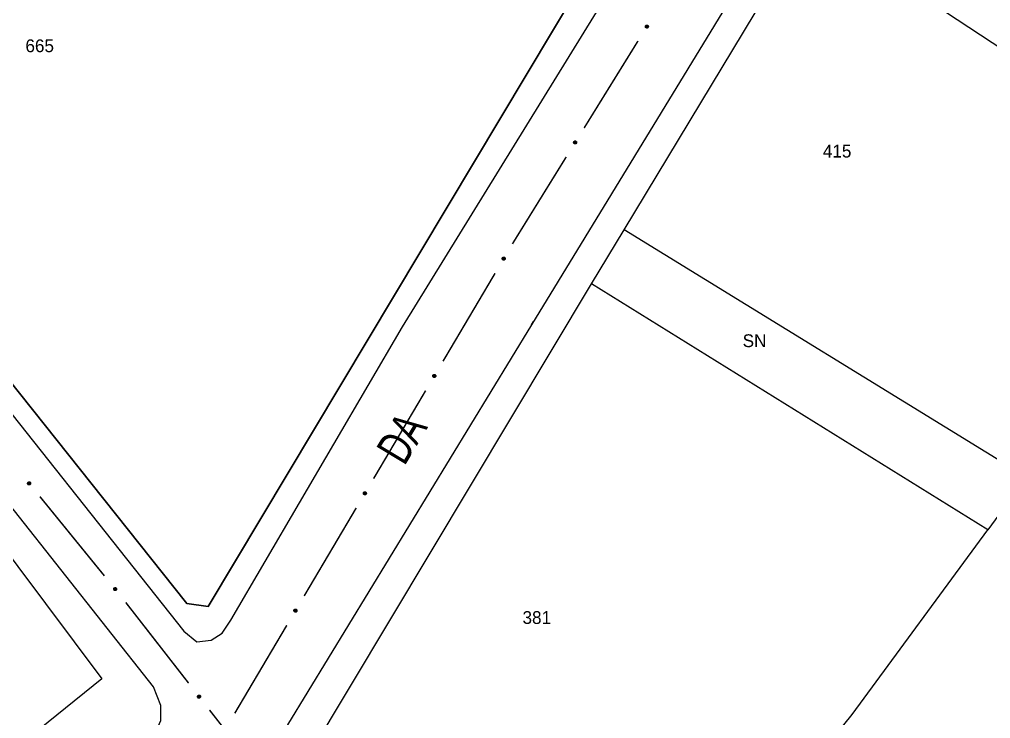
# Model space of a CAD drawing. Extents: x 200123 to 201542, y 4839549 to 4841240.
# Drawn here: x 200793.2 to 200907.1, y 4840394.9 to 4840477 of the extents above; entities that cross this region are included whole.
import ezdxf
from ezdxf.enums import TextEntityAlignment as Align

# ---------------------------------------------------------------- set-up
doc = ezdxf.new("R2010")
doc.units = 0
doc.header["$LTSCALE"] = 1.5
doc.header["$MEASUREMENT"] = 0
for name, color, linetype in [('CD_MALHA_LOTES', 7, 'CONTINUOUS'), ('RU-QUADRA', 210, 'CONTINUOUS'), ('SV-EIXO-RUA-PAV', 20, 'CONTINUOUS'), ('SV-RUA-PAVIM', 7, 'CONTINUOUS'), ('SV-TXT-RUA-PAV', 7, 'CONTINUOUS'), ('Th_NmrPort', 1, 'CONTINUOUS')]:
    doc.layers.add(name, color=color, linetype=linetype)
doc.styles.add('ARIAL', font='ARIAL.SHX')

msp = doc.modelspace()

# ---------------------------------------------------------------- linework, layer by layer
at = {"layer": 'CD_MALHA_LOTES', "linetype": 'Continuous', "flags": 128}
for points in [[(200858.895, 4840480.98), (200815.31, 4840408.08), (200812.78, 4840408.41), (200748.69, 4840489.02)], [(200864.09, 4840452.29), (200885.85, 4840488.36)], [(200935.32, 4840455.81), (200885.85, 4840488.36)], [(200741.81, 4840479.4), (200763.36, 4840452.32), (200802.84, 4840399.58), (200751.22, 4840357.94)], [(200860.27, 4840445.95), (200864.09, 4840452.29)], [(200911.31, 4840423.26), (200864.09, 4840452.29)], [(200827.26, 4840390.82), (200860.27, 4840445.95)], [(200906.77, 4840417.08), (200860.27, 4840445.95)], [(200911.31, 4840423.26), (200906.77, 4840417.08)], [(200856.91, 4840353.29), (200890.84, 4840395.41), (200906.77, 4840417.08)]]:
    msp.add_lwpolyline(points, dxfattribs=at)
at = {"layer": 'RU-QUADRA', "linetype": 'Continuous', "flags": 128}
for points in [[(200812.78, 4840408.41), (200815.31, 4840408.08), (200858.9, 4840480.98), (200900.08, 4840548.43), (200900.44, 4840551.37), (200857.93, 4840582.23), (200840.85, 4840594.63), (200829.9, 4840602.58), (200819.63, 4840610.04), (200743.79, 4840663.57), (200677.61, 4840712.96), (200655.55, 4840658.36), (200641.73, 4840623.22), (200690.03, 4840563.11), (200707.98, 4840540.44), (200727.57, 4840515.69), (200748.69, 4840489.02)], [(200763.36, 4840452.32), (200802.84, 4840399.58), (200751.22, 4840357.94), (200756.11, 4840351.9), (200744.6, 4840342.23), (200725.32, 4840327.11), (200682.28, 4840382.63), (200667.93, 4840401.14), (200659.99, 4840411.38), (200653.56, 4840419.68), (200641.09, 4840434.39), (200639.84, 4840435.39), (200636.6, 4840438.01), (200627.92, 4840442.46), (200573.97, 4840470.11), (200636.53, 4840612.3), (200637.14, 4840612.59), (200638.33, 4840612.62), (200684.7, 4840552.99), (200701.37, 4840530.22), (200741.81, 4840479.4), (200750.14, 4840468.94), (200753.98, 4840464.1)], [(200887.87, 4840318.42), (200884.39, 4840318.51), (200856.91, 4840353.29), (200827.26, 4840390.82), (200860.27, 4840445.95), (200864.09, 4840452.29), (200885.85, 4840488.36), (200915.27, 4840537.14), (200918.59, 4840537.83), (200969.41, 4840501.79), (200975.72, 4840497.31), (200985.81, 4840490.16), (200996.33, 4840482.71), (201013.76, 4840470.34), (201013.89, 4840467.21), (200999.75, 4840450.69), (200993.46, 4840443.35)]]:
    msp.add_lwpolyline(points, close=True, dxfattribs=at)
at = {"layer": 'SV-EIXO-RUA-PAV'}
for points in [[(200866.606302, 4840476.077992), (200866.594412, 4840476.125433), (200866.593895, 4840476.168638), (200866.603836, 4840476.204797), (200866.620951, 4840476.234459), (200866.64188, 4840476.262833), (200866.669291, 4840476.286784), (200866.705603, 4840476.306629), (200866.753109, 4840476.318889), (200866.797403, 4840476.31651), (200866.833374, 4840476.308661), (200866.865332, 4840476.292595), (200866.892555, 4840476.271802), (200866.916493, 4840476.242506), (200866.936244, 4840476.205511), (200866.947416, 4840476.157443), (200866.947633, 4840476.115083), (200866.937099, 4840476.080361), (200866.920744, 4840476.048335), (200866.899031, 4840476.019624), (200866.871988, 4840475.996268), (200866.834704, 4840475.976449), (200866.787115, 4840475.96605), (200866.744868, 4840475.965352), (200866.710007, 4840475.975395), (200866.67884, 4840475.992207), (200866.650126, 4840476.012851), (200866.624902, 4840476.039404), (200866.606302, 4840476.077992)], [(200858.188583, 4840462.471302), (200858.176694, 4840462.518743), (200858.176177, 4840462.561948), (200858.186117, 4840462.598107), (200858.203233, 4840462.627769), (200858.224161, 4840462.656143), (200858.251572, 4840462.680094), (200858.287884, 4840462.699938), (200858.335391, 4840462.712199), (200858.379685, 4840462.70982), (200858.415656, 4840462.701971), (200858.447614, 4840462.685904), (200858.474837, 4840462.665112), (200858.498774, 4840462.635816), (200858.518525, 4840462.598821), (200858.529698, 4840462.550753), (200858.529914, 4840462.508393), (200858.519381, 4840462.473671), (200858.503025, 4840462.441645), (200858.481312, 4840462.412934), (200858.454269, 4840462.389578), (200858.416985, 4840462.369758), (200858.369396, 4840462.35936), (200858.32715, 4840462.358662), (200858.292289, 4840462.368705), (200858.261121, 4840462.385517), (200858.232408, 4840462.406161), (200858.207184, 4840462.432713), (200858.188583, 4840462.471302)], [(200849.810126, 4840448.838295), (200849.797293, 4840448.88549), (200849.795914, 4840448.928675), (200849.805132, 4840448.965025), (200849.821653, 4840448.995023), (200849.842011, 4840449.023809), (200849.868939, 4840449.048302), (200849.904848, 4840449.068866), (200849.9521, 4840449.082072), (200849.996433, 4840449.080577), (200850.032553, 4840449.073447), (200850.064825, 4840449.058021), (200850.092457, 4840449.037775), (200850.116975, 4840449.008963), (200850.13746, 4840448.972369), (200850.149588, 4840448.924533), (200850.150649, 4840448.882186), (200850.140811, 4840448.84726), (200850.125097, 4840448.814915), (200850.103961, 4840448.785776), (200850.077389, 4840448.761886), (200850.040508, 4840448.741327), (200849.993135, 4840448.729981), (200849.950911, 4840448.728441), (200849.915857, 4840448.737787), (200849.884361, 4840448.753974), (200849.855241, 4840448.774042), (200849.829493, 4840448.800085), (200849.810126, 4840448.838295)], [(200841.66543, 4840435.066442), (200841.652597, 4840435.113637), (200841.651219, 4840435.156823), (200841.660436, 4840435.193173), (200841.676957, 4840435.22317), (200841.697315, 4840435.251956), (200841.724243, 4840435.276449), (200841.760152, 4840435.297014), (200841.807404, 4840435.310219), (200841.851737, 4840435.308724), (200841.887858, 4840435.301594), (200841.920129, 4840435.286168), (200841.947761, 4840435.265923), (200841.972279, 4840435.23711), (200841.992764, 4840435.200516), (200842.004892, 4840435.15268), (200842.005953, 4840435.110333), (200841.996115, 4840435.075408), (200841.980401, 4840435.043062), (200841.959265, 4840435.013924), (200841.932693, 4840434.990033), (200841.895812, 4840434.969474), (200841.84844, 4840434.958129), (200841.806215, 4840434.956588), (200841.771161, 4840434.965934), (200841.739665, 4840434.982121), (200841.710545, 4840435.002189), (200841.684797, 4840435.028233), (200841.66543, 4840435.066442)], [(200794.297553, 4840422.35081), (200794.248836, 4840422.355133), (200794.20785, 4840422.36881), (200794.176949, 4840422.390057), (200794.154538, 4840422.415952), (200794.134595, 4840422.445027), (200794.120955, 4840422.478776), (200794.114114, 4840422.519587), (200794.118108, 4840422.568487), (200794.134878, 4840422.609552), (200794.154088, 4840422.640962), (200794.179744, 4840422.665885), (200794.208313, 4840422.684785), (200794.243838, 4840422.697794), (200794.285264, 4840422.704324), (200794.334338, 4840422.699118), (200794.374427, 4840422.685433), (200794.403776, 4840422.664098), (200794.428669, 4840422.638146), (200794.448674, 4840422.608219), (200794.461872, 4840422.575013), (200794.468371, 4840422.533292), (200794.462591, 4840422.484924), (200794.449399, 4840422.444784), (200794.428481, 4840422.415143), (200794.402379, 4840422.391211), (200794.373461, 4840422.370853), (200794.340106, 4840422.35573), (200794.297553, 4840422.35081)], [(200833.520734, 4840421.294589), (200833.507901, 4840421.341784), (200833.506523, 4840421.38497), (200833.51574, 4840421.42132), (200833.532261, 4840421.451318), (200833.552619, 4840421.480103), (200833.579547, 4840421.504596), (200833.615456, 4840421.525161), (200833.662709, 4840421.538366), (200833.707041, 4840421.536871), (200833.743162, 4840421.529741), (200833.775433, 4840421.514315), (200833.803066, 4840421.49407), (200833.827583, 4840421.465257), (200833.848068, 4840421.428663), (200833.860196, 4840421.380828), (200833.861258, 4840421.33848), (200833.851419, 4840421.303555), (200833.835705, 4840421.271209), (200833.814569, 4840421.242071), (200833.787997, 4840421.21818), (200833.751116, 4840421.197621), (200833.703744, 4840421.186276), (200833.661519, 4840421.184735), (200833.626465, 4840421.194081), (200833.594969, 4840421.210268), (200833.565849, 4840421.230336), (200833.540101, 4840421.25638), (200833.520734, 4840421.294589)], [(200804.392052, 4840409.937064), (200804.343335, 4840409.941387), (200804.302349, 4840409.955064), (200804.271448, 4840409.976311), (200804.249038, 4840410.002206), (200804.229094, 4840410.031281), (200804.215454, 4840410.06503), (200804.208613, 4840410.105841), (200804.212607, 4840410.154741), (200804.229377, 4840410.195806), (200804.248587, 4840410.227216), (200804.274243, 4840410.252139), (200804.302812, 4840410.27104), (200804.338337, 4840410.284048), (200804.379763, 4840410.290578), (200804.428837, 4840410.285372), (200804.468926, 4840410.271687), (200804.498276, 4840410.250352), (200804.523168, 4840410.2244), (200804.543173, 4840410.194473), (200804.556371, 4840410.161267), (200804.56287, 4840410.119546), (200804.55709, 4840410.071178), (200804.543898, 4840410.031038), (200804.52298, 4840410.001397), (200804.496878, 4840409.977465), (200804.46796, 4840409.957108), (200804.434606, 4840409.941984), (200804.392052, 4840409.937064)], [(200825.376038, 4840407.522736), (200825.363205, 4840407.569931), (200825.361827, 4840407.613117), (200825.371044, 4840407.649467), (200825.387565, 4840407.679465), (200825.407923, 4840407.70825), (200825.434851, 4840407.732744), (200825.47076, 4840407.753308), (200825.518013, 4840407.766514), (200825.562345, 4840407.765018), (200825.598466, 4840407.757888), (200825.630737, 4840407.742462), (200825.65837, 4840407.722217), (200825.682887, 4840407.693404), (200825.703372, 4840407.65681), (200825.715501, 4840407.608975), (200825.716562, 4840407.566627), (200825.706723, 4840407.531702), (200825.69101, 4840407.499357), (200825.669873, 4840407.470218), (200825.643301, 4840407.446327), (200825.60642, 4840407.425768), (200825.559048, 4840407.414423), (200825.516823, 4840407.412883), (200825.481769, 4840407.422228), (200825.450273, 4840407.438415), (200825.421153, 4840407.458483), (200825.395405, 4840407.484527), (200825.376038, 4840407.522736)], [(200814.231611, 4840397.32344), (200814.182996, 4840397.328795), (200814.14231, 4840397.343338), (200814.111866, 4840397.365235), (200814.090009, 4840397.3916), (200814.070687, 4840397.42109), (200814.057765, 4840397.455121), (200814.051791, 4840397.496068), (200814.05682, 4840397.544872), (200814.074457, 4840397.585573), (200814.094328, 4840397.616568), (200814.120507, 4840397.640942), (200814.14947, 4840397.659233), (200814.185263, 4840397.671486), (200814.226818, 4840397.677135), (200814.27577, 4840397.670891), (200814.315561, 4840397.656359), (200814.344451, 4840397.634406), (200814.368788, 4840397.607933), (200814.388154, 4840397.577589), (200814.400645, 4840397.54411), (200814.406258, 4840397.502261), (200814.399455, 4840397.454026), (200814.385415, 4840397.414175), (200814.363873, 4840397.384984), (200814.33727, 4840397.361611), (200814.307927, 4840397.341871), (200814.274259, 4840397.327458), (200814.231611, 4840397.32344)]]:
    msp.add_lwpolyline(points, close=True, dxfattribs=at)
for points in [[(200866.593895, 4840476.168638), (200866.64188, 4840476.262833)], [(200866.594011, 4840476.150061), (200866.651767, 4840476.266761)], [(200866.594412, 4840476.125433), (200866.669291, 4840476.286784)], [(200866.600875, 4840476.104096), (200866.683914, 4840476.290195)], [(200866.606302, 4840476.077992), (200866.705603, 4840476.306629)], [(200866.617574, 4840476.058466), (200866.729102, 4840476.308772)], [(200866.624902, 4840476.039404), (200866.753109, 4840476.318889)], [(200866.640123, 4840476.030076), (200866.77247, 4840476.314033)], [(200866.650126, 4840476.012851), (200866.797403, 4840476.31651)], [(200866.665544, 4840476.006326), (200866.811255, 4840476.309293)], [(200866.67884, 4840475.992207), (200866.833374, 4840476.308661)], [(200866.696157, 4840475.985783), (200866.85065, 4840476.297758)], [(200866.710007, 4840475.975395), (200866.865332, 4840476.292595)], [(200866.729917, 4840475.97292), (200866.877782, 4840476.279368)], [(200866.744868, 4840475.965352), (200866.892555, 4840476.271802)], [(200866.767985, 4840475.96702), (200866.902928, 4840476.25258)], [(200866.787115, 4840475.96605), (200866.916493, 4840476.242506)], [(200866.811628, 4840475.97532), (200866.925202, 4840476.221151)], [(200866.834704, 4840475.976449), (200866.936244, 4840476.205511)], [(200866.85422, 4840475.992293), (200866.938143, 4840476.174636)], [(200866.871988, 4840475.996268), (200866.947416, 4840476.157443)], [(200866.887252, 4840476.011971), (200866.944565, 4840476.13055)], [(200866.899031, 4840476.019624), (200866.947633, 4840476.115083)], [(200858.176177, 4840462.561948), (200858.224161, 4840462.656143)], [(200858.176293, 4840462.543371), (200858.234048, 4840462.660071)], [(200858.176694, 4840462.518743), (200858.251572, 4840462.680094)], [(200858.183157, 4840462.497406), (200858.266196, 4840462.683505)], [(200858.188583, 4840462.471302), (200858.287884, 4840462.699938)], [(200858.199855, 4840462.451776), (200858.311383, 4840462.702082)], [(200858.207184, 4840462.432713), (200858.335391, 4840462.712199)], [(200858.222405, 4840462.423385), (200858.354751, 4840462.707343)], [(200858.232408, 4840462.406161), (200858.379685, 4840462.70982)], [(200858.247825, 4840462.399636), (200858.393537, 4840462.702603)], [(200858.261121, 4840462.385517), (200858.415656, 4840462.701971)], [(200858.278439, 4840462.379093), (200858.432932, 4840462.691068)], [(200858.292289, 4840462.368705), (200858.447614, 4840462.685904)], [(200858.312199, 4840462.36623), (200858.460064, 4840462.672678)], [(200858.32715, 4840462.358662), (200858.474837, 4840462.665112)], [(200858.350267, 4840462.36033), (200858.485209, 4840462.64589)], [(200858.369396, 4840462.35936), (200858.498774, 4840462.635816)], [(200858.39391, 4840462.368629), (200858.507483, 4840462.61446)], [(200858.416985, 4840462.369758), (200858.518525, 4840462.598821)], [(200858.436501, 4840462.385603), (200858.520425, 4840462.567945)], [(200858.454269, 4840462.389578), (200858.529698, 4840462.550753)], [(200858.469534, 4840462.405281), (200858.526847, 4840462.523859)], [(200858.481312, 4840462.412934), (200858.529914, 4840462.508393)], [(200849.795914, 4840448.928675), (200849.842011, 4840449.023809)], [(200849.796401, 4840448.910104), (200849.851818, 4840449.027933)], [(200849.797293, 4840448.88549), (200849.868939, 4840449.048302)], [(200849.80418, 4840448.864286), (200849.883491, 4840449.052004)], [(200849.810126, 4840448.838295), (200849.904848, 4840449.068866)], [(200849.821785, 4840448.818998), (200849.928299, 4840449.071478)], [(200849.829493, 4840448.800085), (200849.9521, 4840449.082072)], [(200849.844896, 4840448.791063), (200849.971554, 4840449.077603)], [(200849.855241, 4840448.774042), (200849.996433, 4840449.080577)], [(200849.870786, 4840448.767825), (200850.010426, 4840449.073637)], [(200849.884361, 4840448.753974), (200850.032553, 4840449.073447)], [(200849.901803, 4840448.747897), (200850.050043, 4840449.06289)], [(200849.915857, 4840448.737787), (200850.064825, 4840449.058021)], [(200849.935813, 4840448.735709), (200850.077537, 4840449.045045)], [(200849.950911, 4840448.728441), (200850.092457, 4840449.037775)], [(200849.97399, 4840448.730569), (200850.103211, 4840449.018764)], [(200849.993135, 4840448.729981), (200850.116975, 4840449.008963)], [(200850.017459, 4840448.739738), (200850.126108, 4840448.987785)], [(200850.040508, 4840448.741327), (200850.13746, 4840448.972369)], [(200850.059704, 4840448.757557), (200850.139974, 4840448.941537)], [(200850.077389, 4840448.761886), (200850.149588, 4840448.924533)], [(200850.092337, 4840448.77789), (200850.147274, 4840448.897588)], [(200850.103961, 4840448.785776), (200850.150649, 4840448.882186)], [(200841.651219, 4840435.156823), (200841.697315, 4840435.251956)], [(200841.651705, 4840435.138252), (200841.707122, 4840435.256081)], [(200841.652597, 4840435.113637), (200841.724243, 4840435.276449)], [(200841.659484, 4840435.092433), (200841.738795, 4840435.280151)], [(200841.66543, 4840435.066442), (200841.760152, 4840435.297014)], [(200841.677089, 4840435.047146), (200841.783603, 4840435.299625)], [(200841.684797, 4840435.028233), (200841.807404, 4840435.310219)], [(200841.7002, 4840435.01921), (200841.826858, 4840435.30575)], [(200841.710545, 4840435.002189), (200841.851737, 4840435.308724)], [(200841.72609, 4840434.995972), (200841.86573, 4840435.301785)], [(200841.739665, 4840434.982121), (200841.887858, 4840435.301594)], [(200841.757107, 4840434.976044), (200841.905347, 4840435.291037)], [(200841.771161, 4840434.965934), (200841.920129, 4840435.286168)], [(200841.791117, 4840434.963857), (200841.932841, 4840435.273192)], [(200841.806215, 4840434.956588), (200841.947761, 4840435.265923)], [(200841.829294, 4840434.958716), (200841.958516, 4840435.246911)], [(200841.84844, 4840434.958129), (200841.972279, 4840435.23711)], [(200841.872764, 4840434.967885), (200841.981412, 4840435.215932)], [(200841.895812, 4840434.969474), (200841.992764, 4840435.200516)], [(200841.915008, 4840434.985705), (200841.995279, 4840435.169684)], [(200841.932693, 4840434.990033), (200842.004892, 4840435.15268)], [(200841.947641, 4840435.006037), (200842.002578, 4840435.125735)], [(200841.959265, 4840435.013924), (200842.005953, 4840435.110333)], [(200794.297553, 4840422.35081), (200794.114114, 4840422.519587)], [(200794.340106, 4840422.35573), (200794.118108, 4840422.568487)], [(200794.319694, 4840422.355057), (200794.119794, 4840422.54249)], [(200794.248836, 4840422.355133), (200794.120955, 4840422.478776)], [(200794.271112, 4840422.354243), (200794.122527, 4840422.493709)], [(200794.353909, 4840422.367051), (200794.129043, 4840422.585185)], [(200794.225438, 4840422.362829), (200794.134126, 4840422.455655)], [(200794.20785, 4840422.36881), (200794.134595, 4840422.445027)], [(200794.373461, 4840422.370853), (200794.134878, 4840422.609552)], [(200794.384681, 4840422.383279), (200794.146238, 4840422.620272)], [(200794.402379, 4840422.391211), (200794.154088, 4840422.640962)], [(200794.414126, 4840422.405465), (200794.170053, 4840422.653707)], [(200794.428481, 4840422.415143), (200794.179744, 4840422.665885)], [(200794.437347, 4840422.433141), (200794.196322, 4840422.67331)], [(200794.449399, 4840422.444784), (200794.208313, 4840422.684785)], [(200794.455403, 4840422.46717), (200794.229873, 4840422.688282)], [(200794.462591, 4840422.484924), (200794.243838, 4840422.697794)], [(200794.461872, 4840422.511122), (200794.266869, 4840422.69902)], [(200794.468371, 4840422.533292), (200794.285264, 4840422.704324)], [(200794.459801, 4840422.556924), (200794.315056, 4840422.695995)], [(200794.461872, 4840422.575013), (200794.334338, 4840422.699118)], [(200794.452042, 4840422.594582), (200794.35881, 4840422.687606)], [(200794.448674, 4840422.608219), (200794.374427, 4840422.685433)], [(200833.506523, 4840421.38497), (200833.552619, 4840421.480103)], [(200833.507009, 4840421.366399), (200833.562426, 4840421.484228)], [(200833.507901, 4840421.341784), (200833.579547, 4840421.504596)], [(200833.514789, 4840421.320581), (200833.5941, 4840421.508299)], [(200833.520734, 4840421.294589), (200833.615456, 4840421.525161)], [(200833.532393, 4840421.275293), (200833.638907, 4840421.527773)], [(200833.540101, 4840421.25638), (200833.662709, 4840421.538366)], [(200833.555504, 4840421.247357), (200833.682162, 4840421.533897)], [(200833.565849, 4840421.230336), (200833.707041, 4840421.536871)], [(200833.581394, 4840421.22412), (200833.721034, 4840421.529932)], [(200833.594969, 4840421.210268), (200833.743162, 4840421.529741)], [(200833.612411, 4840421.204191), (200833.760652, 4840421.519184)], [(200833.626465, 4840421.194081), (200833.775433, 4840421.514315)], [(200833.646421, 4840421.192004), (200833.788145, 4840421.501339)], [(200833.661519, 4840421.184735), (200833.803066, 4840421.49407)], [(200833.684598, 4840421.186864), (200833.81382, 4840421.475058)], [(200833.703744, 4840421.186276), (200833.827583, 4840421.465257)], [(200833.728068, 4840421.196032), (200833.836716, 4840421.444079)], [(200833.751116, 4840421.197621), (200833.848068, 4840421.428663)], [(200833.770312, 4840421.213852), (200833.850583, 4840421.397832)], [(200833.787997, 4840421.21818), (200833.860196, 4840421.380828)], [(200833.802945, 4840421.234184), (200833.857882, 4840421.353882)], [(200833.814569, 4840421.242071), (200833.861258, 4840421.33848)], [(200804.392052, 4840409.937064), (200804.208613, 4840410.105841)], [(200804.434606, 4840409.941984), (200804.212607, 4840410.154741)], [(200804.414193, 4840409.941311), (200804.214293, 4840410.128744)], [(200804.343335, 4840409.941387), (200804.215454, 4840410.06503)], [(200804.365611, 4840409.940497), (200804.217026, 4840410.079963)], [(200804.448408, 4840409.953305), (200804.223542, 4840410.171439)], [(200804.319937, 4840409.949083), (200804.228625, 4840410.041909)], [(200804.302349, 4840409.955064), (200804.229094, 4840410.031281)], [(200804.46796, 4840409.957108), (200804.229377, 4840410.195806)], [(200804.47918, 4840409.969534), (200804.240737, 4840410.206526)], [(200804.496878, 4840409.977465), (200804.248587, 4840410.227216)], [(200804.508625, 4840409.991719), (200804.264552, 4840410.239962)], [(200804.52298, 4840410.001397), (200804.274243, 4840410.252139)], [(200804.531846, 4840410.019395), (200804.290821, 4840410.259564)], [(200804.543898, 4840410.031038), (200804.302812, 4840410.27104)], [(200804.549902, 4840410.053424), (200804.324373, 4840410.274536)], [(200804.55709, 4840410.071178), (200804.338337, 4840410.284048)], [(200804.556371, 4840410.097376), (200804.361368, 4840410.285274)], [(200804.56287, 4840410.119546), (200804.379763, 4840410.290578)], [(200804.5543, 4840410.143178), (200804.409555, 4840410.282249)], [(200804.556371, 4840410.161267), (200804.428837, 4840410.285372)], [(200804.546541, 4840410.180836), (200804.453309, 4840410.27386)], [(200804.543173, 4840410.194473), (200804.468926, 4840410.271687)], [(200825.361827, 4840407.613117), (200825.407923, 4840407.70825)], [(200825.362313, 4840407.594546), (200825.41773, 4840407.712375)], [(200825.363205, 4840407.569931), (200825.434851, 4840407.732744)], [(200825.370093, 4840407.548728), (200825.449404, 4840407.736446)], [(200825.376038, 4840407.522736), (200825.47076, 4840407.753308)], [(200825.387697, 4840407.50344), (200825.494212, 4840407.75592)], [(200825.395405, 4840407.484527), (200825.518013, 4840407.766514)], [(200825.410809, 4840407.475504), (200825.537466, 4840407.762045)], [(200825.421153, 4840407.458483), (200825.562345, 4840407.765018)], [(200825.436698, 4840407.452267), (200825.576338, 4840407.758079)], [(200825.450273, 4840407.438415), (200825.598466, 4840407.757888)], [(200825.467715, 4840407.432338), (200825.615956, 4840407.747332)], [(200825.481769, 4840407.422228), (200825.630737, 4840407.742462)], [(200825.501725, 4840407.420151), (200825.643449, 4840407.729487)], [(200825.516823, 4840407.412883), (200825.65837, 4840407.722217)], [(200825.539903, 4840407.415011), (200825.669124, 4840407.703206)], [(200825.559048, 4840407.414423), (200825.682887, 4840407.693404)], [(200825.583372, 4840407.424179), (200825.69202, 4840407.672226)], [(200825.60642, 4840407.425768), (200825.703372, 4840407.65681)], [(200825.625616, 4840407.441999), (200825.705887, 4840407.625979)], [(200825.643301, 4840407.446327), (200825.715501, 4840407.608975)], [(200825.65825, 4840407.462332), (200825.713186, 4840407.58203)], [(200825.669873, 4840407.470218), (200825.716562, 4840407.566627)], [(200814.231611, 4840397.32344), (200814.051791, 4840397.496068)], [(200814.274259, 4840397.327458), (200814.05682, 4840397.544872)], [(200814.182996, 4840397.328795), (200814.057765, 4840397.455121)], [(200814.253837, 4840397.327217), (200814.057955, 4840397.518845)], [(200814.205249, 4840397.327433), (200814.059654, 4840397.470018)], [(200814.288299, 4840397.338483), (200814.068107, 4840397.561335)], [(200814.159767, 4840397.336985), (200814.070443, 4840397.431726)], [(200814.14231, 4840397.343338), (200814.070687, 4840397.42109)], [(200814.307927, 4840397.341871), (200814.074457, 4840397.585573)], [(200814.319407, 4840397.354056), (200814.086042, 4840397.59605)], [(200814.33727, 4840397.361611), (200814.094328, 4840397.616568)], [(200814.349316, 4840397.375612), (200814.110559, 4840397.628973)], [(200814.363873, 4840397.384984), (200814.120507, 4840397.640942)], [(200814.373119, 4840397.40279), (200814.137238, 4840397.648014)], [(200814.385415, 4840397.414175), (200814.14947, 4840397.659233)], [(200814.391892, 4840397.436428), (200814.1711, 4840397.662272)], [(200814.399455, 4840397.454026), (200814.185263, 4840397.671486)], [(200814.399291, 4840397.480234), (200814.208314, 4840397.672223)], [(200814.406258, 4840397.502261), (200814.226818, 4840397.677135)], [(200814.398192, 4840397.526069), (200814.256426, 4840397.668177)], [(200814.400645, 4840397.54411), (200814.27577, 4840397.670891)], [(200814.391232, 4840397.563884), (200814.299993, 4840397.658863)], [(200814.388154, 4840397.577589), (200814.315561, 4840397.656359)]]:
    msp.add_lwpolyline(points, dxfattribs=at)
at = {"layer": 'SV-EIXO-RUA-PAV', "const_width": 0.18}
for points in [[(200859.410004, 4840464.236412), (200865.723293, 4840474.44143)], [(200851.11, 4840450.82), (200857.305574, 4840460.83474)], [(200850.996103, 4840450.627412), (200851.11, 4840450.82)], [(200842.851407, 4840436.85556), (200848.959929, 4840447.184449)], [(200834.706712, 4840423.083707), (200840.815233, 4840433.412596)], [(200803.124997, 4840411.669708), (200795.554123, 4840420.980018)], [(200826.562016, 4840409.311854), (200832.670538, 4840419.640744)], [(200813.001565, 4840399.082552), (200805.62973, 4840408.551239)], [(200818.41732, 4840395.540001), (200824.525842, 4840405.868891)], [(200817.27, 4840393.6), (200815.458844, 4840395.926323)]]:
    msp.add_lwpolyline(points, dxfattribs=at)
at = {"layer": 'SV-RUA-PAVIM', "linetype": 'Continuous'}
for points in [[(200838.08, 4840440.91, 3.79), (200904.93, 4840549.38, 3.5), (200905.23, 4840552.57, 3.5), (200904.63, 4840554.85, 3.5), (200893.86, 4840563.16, 3.43), (200841.72, 4840600.81, 3.43), (200752.45, 4840665.35, 3.06), (200685.92, 4840713.86, 2.77), (200682.71, 4840715.47, 2.77), (200678.69, 4840715.95, 2.77), (200674.28, 4840714.96, 2.77), (200670.63, 4840711.98, 2.91), (200667.48, 4840706.6, 2.97), (200637.53, 4840631, 2.99), (200636.92, 4840628.62, 2.99), (200637.54, 4840625.46, 2.99), (200697.32, 4840549.67, 3.43), (200749.75, 4840483.9, 3.48), (200784.76, 4840440.07, 3.48), (200812.45, 4840405.16, 2.65), (200813.98, 4840403.92, 2.65), (200815.64, 4840404.12, 2.65), (200816.93, 4840404.94, 2.65), (200817.95, 4840406.47, 2.65)], [(200996.64, 4840443.4, 1.68), (201017.55, 4840467.31, 3.78), (201018.01, 4840471.09, 3.51), (201017.5, 4840473.6, 3.48), (200922.45, 4840541.96, 3.68), (200919.69, 4840542.37, 3.72), (200916.69, 4840542.52, 3.8), (200914.52, 4840541.56, 3.88), (200853.24, 4840441.15, 3.88), (200824.59, 4840394.17, 2.36), (200823.88, 4840392.53, 2.36), (200824.35, 4840390.61, 2.36), (200826.02, 4840388.76, 2.36), (200884.06, 4840315.4, 2.49), (200885.5, 4840314.73, 2.57), (200887.25, 4840315.39, 2.7)]]:
    msp.add_polyline3d(points, close=True, dxfattribs=at)
for points in [[(200853.24, 4840441.15, 3.88), (200853.47, 4840441.52, 3.88)], [(200727.25, 4840324.62, 2.65), (200806.29, 4840389.69, 2.65), (200808.73, 4840392.37, 2.65), (200809.74, 4840394.69, 2.65), (200809.73, 4840396.46, 2.65), (200808.9, 4840398.63, 2.65), (200776.22, 4840439.94, 3.5)]]:
    msp.add_polyline3d(points, dxfattribs=at)

# ---------------------------------------------------------------- texts
at = {"layer": 'SV-TXT-RUA-PAV', "style": 'ARIAL', "width": 0.7}
msp.add_text('DA', height=4, rotation=59, dxfattribs=at).set_placement((200838.32, 4840424.49))
at = {"layer": 'Th_NmrPort', "color": 1}
for s, p in [('665', (200793.859143, 4840473.881366)), ('415', (200887.416106, 4840461.517385)), ('SN', (200878.006106, 4840439.267385)), ('381', (200852.180366, 4840406.779086))]:
    msp.add_text(s, height=1.5, dxfattribs=at).set_placement(p, align=Align.MIDDLE_LEFT)

doc.saveas('drawing.dxf')
